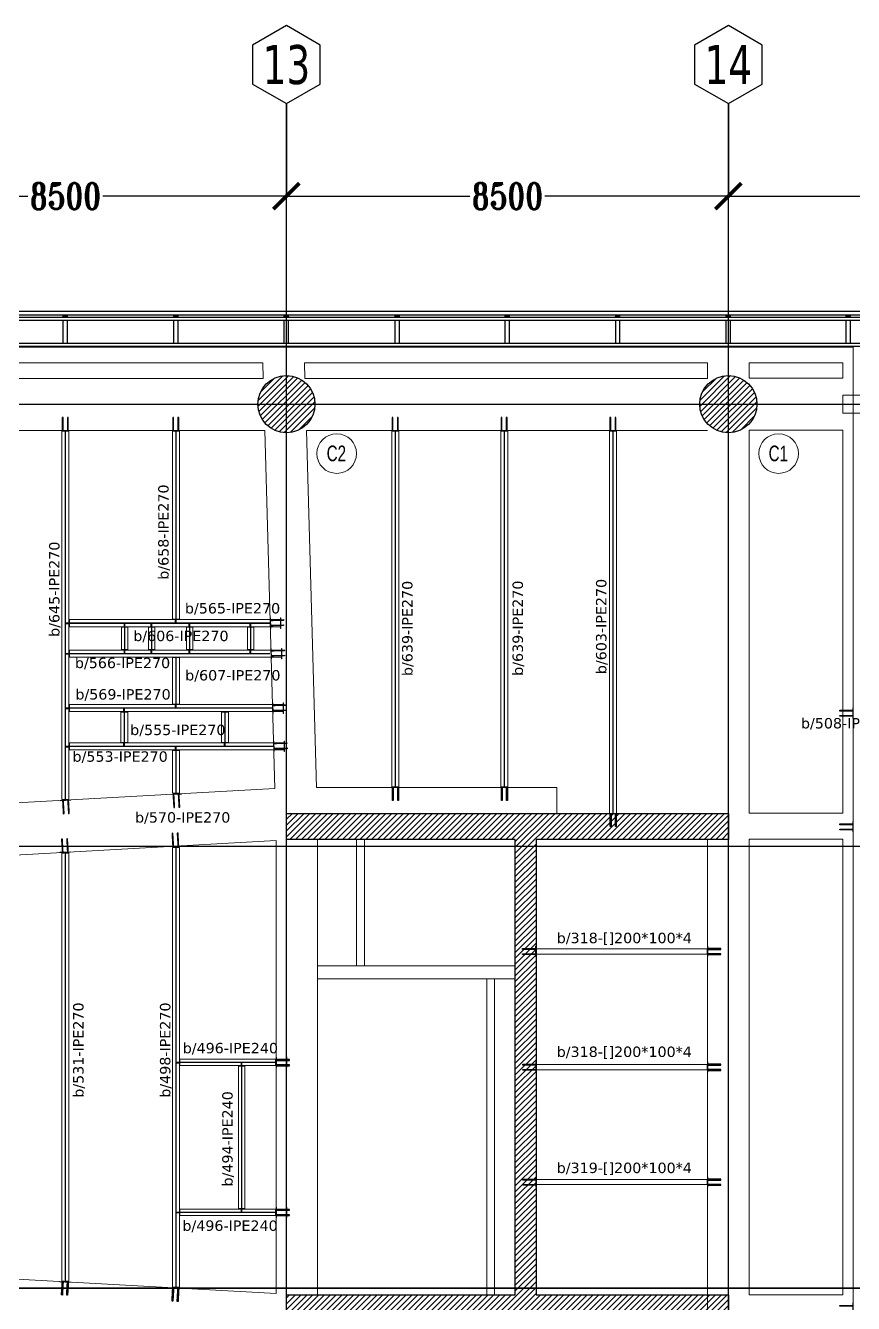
# Model space of a CAD drawing. Header units: millimetres. Extents: x -1874 to 79322, y -21218 to 33736.
# Drawn here: x 50707 to 66630, y 8205 to 32781 of the extents above; entities that cross this region are included whole.
import ezdxf
from ezdxf.enums import TextEntityAlignment as Align

# ---------------------------------------------------------------- set-up
doc = ezdxf.new("R2010")
doc.units = ezdxf.units.MM
doc.header["$LTSCALE"] = 0.9
for name, color, linetype, lineweight in [('0-1', 7, 'Continuous', 5), ('A_ALMA', 8, 'Continuous', 5), ('E_COLUMNAS-4', 1, 'Continuous', 25), ('E_TEXTO', 3, 'Continuous', 9), ('E_VIGAS', 8, 'Continuous', 9), ('E_VIGAS-1', 5, 'Continuous', 25), ('E_VIGAS-2', 10, 'Continuous', 25), ('HCB-PLATINA', 4, 'Continuous', 15), ('HCB-VIGAS', 4, 'Continuous', 15), ('VIGAS_HCB', 4, 'Continuous', 15)]:
    doc.layers.add(name, color=color, linetype=linetype, lineweight=lineweight)
for name, color, linetype in [('COTAS', 8, 'Continuous'), ('HCB-ACH_PANT', 253, 'Continuous'), ('HCB-ANCLAJE', 5, 'Continuous'), ('HCB-EJES', 1, 'Continuous'), ('HCB-ROTULOS', 2, 'Continuous'), ('HCB_PANTALLAS', 6, 'Continuous')]:
    doc.layers.add(name, color=color, linetype=linetype)
doc.styles.add('Arial Narrow', font='', dxfattribs={"width": 0.85, "height": 0.3})
doc.styles.add('ROMANT', font='romant.shx', dxfattribs={"width": 0.8})
doc.styles.add('VERDANA', font='verdana.ttf')
doc.styles.get('Arial Narrow').set_extended_font_data('Arial Narrow')
doc.dimstyles.new('1.125', dxfattribs={"dimscale": 0, "dimtxt": 500, "dimasz": 500, "dimexe": 4, "dimexo": 4, "dimgap": 15, "dimtad": 0, "dimdec": 0, "dimzin": 4, "dimdsep": 46, "dimtxsty": 'ROMANT', "dimblk": 'ARCHTICK', "dimcen": -10, "dimclrd": 256, "dimclrt": 3, "dimadec": 0, "dimazin": 0, "dimtfac": 1, "dimtdec": 0, "dimtix": 1, "dimtmove": 0, "dimatfit": 0, "dimldrblk": 'OBLIQUE', "dimfxl": 0.05, "dimtolj": 1, "dimtzin": 0, "dimarcsym": 0})

# ---------------------------------------------------------------- blocks, each defined once
blk = doc.blocks.new('EST_SFM_VIGA-METALICA-SECCION-C - EST_SFM_VIGA-METALICA-UPN160-1604346-_50_00m_N_E_-NIVEL-13 DOC')
at = {"layer": 'E_VIGAS-1'}
for p, q in [((30.11, 0.018), (-30.277, 0.018)), ((-30.272, -0.047), (30.104, -0.047))]:
    blk.add_line(p, q, dxfattribs=at)
blk = doc.blocks.new('EST_SFM_VIGA-METALICA-SECCION-C - EST_SFM_VIGA-METALICA-UPN100-1526554-_50_00m_N_E_-NIVEL-13 DOC')
at = {"layer": 'E_VIGAS-2'}
for p, q in [((34.942, 0.018), (-34.929, 0.018)), ((-34.929, -0.032), (34.942, -0.032))]:
    blk.add_line(p, q, dxfattribs=at)
blk = doc.blocks.new('EST_SFM_VIGA-METALICA-SECCION-C - EST_SFM_VIGA-METALICA-UPN100-1526616-_50_00m_N_E_-NIVEL-13 DOC')
at = {"layer": 'E_VIGAS-2'}
for p, q in [((34.044, 0.032), (-34.827, 0.032)), ((-34.827, -0.018), (34.044, -0.018))]:
    blk.add_line(p, q, dxfattribs=at)
blk = doc.blocks.new('DCTIB_CNI_EST_MOD-1A-FAC_0001_rvt-1-_50_00m_N_E_-NIVEL-13 DOC')
at = {"layer": 'E_VIGAS-1'}
for p, q in [((-27.454, 167.859), (-27.426, 167.859)), ((-27.454, 167.858), (-27.454, 167.859)), ((-27.372, 167.858), (-27.454, 167.858)), ((-27.454, 167.83), (-27.454, 167.858)), ((-27.415, 167.864), (-27.415, 167.878)), ((-27.415, 167.859), (-27.415, 167.864)), ((-27.41, 167.878), (-27.41, 167.864)), ((-27.41, 167.864), (-27.41, 167.859)), ((-27.399, 167.859), (-27.372, 167.859)), ((-27.372, 167.859), (-27.372, 167.858)), ((-27.372, 167.83), (-27.372, 167.858)), ((-25.328, 167.859), (-25.3, 167.859)), ((-25.328, 167.858), (-25.328, 167.859)), ((-25.246, 167.858), (-25.328, 167.858)), ((-25.328, 167.83), (-25.328, 167.858)), ((-25.29, 167.864), (-25.29, 167.878)), ((-25.29, 167.859), (-25.29, 167.864)), ((-25.285, 167.878), (-25.285, 167.864)), ((-25.285, 167.864), (-25.285, 167.859)), ((-25.274, 167.859), (-25.246, 167.859)), ((-25.246, 167.859), (-25.246, 167.858)), ((-25.246, 167.83), (-25.246, 167.858)), ((-23.203, 167.859), (-23.175, 167.859)), ((-23.203, 167.858), (-23.203, 167.859)), ((-23.121, 167.858), (-23.203, 167.858)), ((-23.203, 167.83), (-23.203, 167.858)), ((-23.164, 167.864), (-23.164, 167.878)), ((-23.164, 167.859), (-23.164, 167.864)), ((-23.159, 167.878), (-23.159, 167.864)), ((-23.159, 167.864), (-23.159, 167.859)), ((-23.149, 167.859), (-23.121, 167.859)), ((-23.121, 167.859), (-23.121, 167.858)), ((-23.121, 167.83), (-23.121, 167.858)), ((-21.078, 167.858), (-21.078, 167.859)), ((-21.078, 167.859), (-21.05, 167.859)), ((-20.996, 167.858), (-21.078, 167.858)), ((-21.078, 167.858), (-21.078, 167.83)), ((-21.04, 167.864), (-21.04, 167.878)), ((-21.04, 167.859), (-21.04, 167.864)), ((-21.035, 167.878), (-21.035, 167.864)), ((-21.035, 167.864), (-21.035, 167.859)), ((-21.024, 167.859), (-20.996, 167.859)), ((-20.996, 167.859), (-20.996, 167.858)), ((-20.996, 167.858), (-20.996, 167.83)), ((-18.953, 167.859), (-18.925, 167.859)), ((-18.953, 167.858), (-18.953, 167.859)), ((-18.871, 167.858), (-18.953, 167.858)), ((-18.953, 167.83), (-18.953, 167.858)), ((-18.915, 167.864), (-18.915, 167.878)), ((-18.915, 167.859), (-18.915, 167.864)), ((-18.91, 167.878), (-18.91, 167.864)), ((-18.91, 167.864), (-18.91, 167.859)), ((-18.899, 167.859), (-18.871, 167.859)), ((-18.871, 167.859), (-18.871, 167.858)), ((-18.871, 167.83), (-18.871, 167.858)), ((-16.828, 167.859), (-16.8, 167.859)), ((-16.828, 167.858), (-16.828, 167.859)), ((-16.746, 167.858), (-16.828, 167.858)), ((-16.828, 167.83), (-16.828, 167.858)), ((-16.79, 167.864), (-16.79, 167.878)), ((-16.79, 167.859), (-16.79, 167.864)), ((-16.785, 167.878), (-16.785, 167.864)), ((-16.785, 167.864), (-16.785, 167.859)), ((-16.774, 167.859), (-16.746, 167.859)), ((-16.746, 167.859), (-16.746, 167.858)), ((-16.746, 167.83), (-16.746, 167.858)), ((-14.703, 167.859), (-14.675, 167.859)), ((-14.703, 167.858), (-14.703, 167.859)), ((-14.703, 167.858), (-14.621, 167.858)), ((-14.621, 167.858), (-14.703, 167.858)), ((-14.703, 167.83), (-14.703, 167.858)), ((-14.665, 167.864), (-14.665, 167.878)), ((-14.665, 167.859), (-14.665, 167.864)), ((-14.66, 167.878), (-14.66, 167.864)), ((-14.66, 167.864), (-14.66, 167.859)), ((-14.649, 167.859), (-14.621, 167.859)), ((-14.621, 167.859), (-14.621, 167.858)), ((-14.621, 167.83), (-14.621, 167.858)), ((-12.403, 167.858), (-12.403, 167.859)), ((-12.403, 167.859), (-12.375, 167.859)), ((-12.403, 167.858), (-12.321, 167.858)), ((-12.321, 167.858), (-12.403, 167.858)), ((-12.403, 167.858), (-12.403, 167.83)), ((-12.364, 167.864), (-12.364, 167.878)), ((-12.364, 167.859), (-12.364, 167.864)), ((-12.359, 167.878), (-12.359, 167.864)), ((-12.359, 167.864), (-12.359, 167.859)), ((-12.349, 167.859), (-12.321, 167.859)), ((-12.321, 167.859), (-12.321, 167.858)), ((-12.321, 167.858), (-12.321, 167.83)), ((-27.454, 167.33), (-27.454, 167.78)), ((-27.372, 167.33), (-27.372, 167.78)), ((-25.328, 167.33), (-25.328, 167.78)), ((-25.246, 167.33), (-25.246, 167.78)), ((-23.203, 167.33), (-23.203, 167.78)), ((-23.121, 167.33), (-23.121, 167.78)), ((-21.078, 167.78), (-21.078, 167.33)), ((-20.996, 167.78), (-20.996, 167.33)), ((-18.953, 167.33), (-18.953, 167.78)), ((-18.871, 167.33), (-18.871, 167.78)), ((-16.828, 167.33), (-16.828, 167.78)), ((-16.746, 167.33), (-16.746, 167.78)), ((-14.703, 167.33), (-14.703, 167.78)), ((-14.621, 167.33), (-14.621, 167.78)), ((-12.403, 167.78), (-12.403, 167.33)), ((-12.321, 167.78), (-12.321, 167.33)), ((-27.454, 167.26), (-27.454, 167.28)), ((-27.372, 167.26), (-27.454, 167.26)), ((-27.372, 167.26), (-27.372, 167.28)), ((-25.328, 167.263), (-25.328, 167.28)), ((-25.246, 167.263), (-25.328, 167.263)), ((-25.246, 167.263), (-25.246, 167.28)), ((-23.203, 167.263), (-23.203, 167.28)), ((-23.121, 167.263), (-23.203, 167.263)), ((-23.121, 167.263), (-23.121, 167.28)), ((-21.078, 167.28), (-21.078, 167.263)), ((-20.996, 167.263), (-21.078, 167.263)), ((-20.996, 167.28), (-20.996, 167.263)), ((-18.953, 167.263), (-18.953, 167.28)), ((-18.871, 167.263), (-18.953, 167.263)), ((-18.871, 167.263), (-18.871, 167.28)), ((-16.828, 167.263), (-16.828, 167.28)), ((-16.746, 167.263), (-16.828, 167.263)), ((-16.746, 167.263), (-16.746, 167.28)), ((-14.703, 167.263), (-14.703, 167.28)), ((-14.621, 167.263), (-14.703, 167.263)), ((-14.621, 167.263), (-14.621, 167.28)), ((-12.403, 167.28), (-12.403, 167.263)), ((-12.321, 167.263), (-12.403, 167.263)), ((-12.321, 167.28), (-12.321, 167.263))]:
    blk.add_line(p, q, dxfattribs=at)
for points, knots in [([(-27.415, 167.864), (-27.415, 167.863), (-27.415, 167.862), (-27.417, 167.86), (-27.419, 167.86), (-27.42, 167.859), (-27.421, 167.859), (-27.423, 167.859), (-27.424, 167.859), (-27.426, 167.859)], [0, 0, 0, 0, 0.285714, 0.428571, 0.571429, 0.678571, 0.732143, 0.785714, 1, 1, 1, 1]), ([(-27.426, 167.859), (-27.425, 167.859), (-27.423, 167.859), (-27.421, 167.859), (-27.419, 167.86), (-27.417, 167.86), (-27.415, 167.862), (-27.415, 167.863), (-27.415, 167.864)], [0, 0, 0, 0, 0.142857, 0.285714, 0.428571, 0.571429, 0.785714, 1, 1, 1, 1]), ([(-27.41, 167.864), (-27.41, 167.863), (-27.41, 167.862), (-27.408, 167.86), (-27.407, 167.86), (-27.405, 167.859), (-27.404, 167.859), (-27.402, 167.859), (-27.401, 167.859), (-27.399, 167.859)], [0, 0, 0, 0, 0.285714, 0.428571, 0.571429, 0.678571, 0.732143, 0.785714, 1, 1, 1, 1]), ([(-27.399, 167.859), (-27.4, 167.859), (-27.402, 167.859), (-27.404, 167.859), (-27.406, 167.86), (-27.408, 167.86), (-27.41, 167.862), (-27.41, 167.863), (-27.41, 167.864)], [0, 0, 0, 0, 0.142857, 0.285714, 0.428571, 0.571429, 0.785714, 1, 1, 1, 1]), ([(-25.29, 167.864), (-25.29, 167.863), (-25.29, 167.862), (-25.292, 167.86), (-25.293, 167.86), (-25.295, 167.859), (-25.296, 167.859), (-25.297, 167.859), (-25.299, 167.859), (-25.3, 167.859)], [0, 0, 0, 0, 0.285714, 0.428571, 0.571429, 0.678571, 0.732143, 0.785714, 1, 1, 1, 1]), ([(-25.3, 167.859), (-25.299, 167.859), (-25.298, 167.859), (-25.295, 167.859), (-25.293, 167.86), (-25.291, 167.86), (-25.29, 167.862), (-25.29, 167.863), (-25.29, 167.864)], [0, 0, 0, 0, 0.142857, 0.285714, 0.428571, 0.571429, 0.785714, 1, 1, 1, 1]), ([(-25.285, 167.864), (-25.285, 167.863), (-25.284, 167.862), (-25.283, 167.86), (-25.281, 167.86), (-25.28, 167.859), (-25.279, 167.859), (-25.277, 167.859), (-25.275, 167.859), (-25.274, 167.859)], [0, 0, 0, 0, 0.285714, 0.428571, 0.571429, 0.678571, 0.732143, 0.785714, 1, 1, 1, 1]), ([(-25.274, 167.859), (-25.275, 167.859), (-25.276, 167.859), (-25.279, 167.859), (-25.281, 167.86), (-25.283, 167.86), (-25.284, 167.862), (-25.285, 167.863), (-25.285, 167.864)], [0, 0, 0, 0, 0.142857, 0.285714, 0.428571, 0.571429, 0.785714, 1, 1, 1, 1]), ([(-23.164, 167.864), (-23.164, 167.863), (-23.165, 167.862), (-23.166, 167.86), (-23.168, 167.86), (-23.169, 167.859), (-23.17, 167.859), (-23.172, 167.859), (-23.174, 167.859), (-23.175, 167.859)], [0, 0, 0, 0, 0.285714, 0.428571, 0.571429, 0.678571, 0.732143, 0.785714, 1, 1, 1, 1]), ([(-23.175, 167.859), (-23.174, 167.859), (-23.173, 167.859), (-23.17, 167.859), (-23.168, 167.86), (-23.166, 167.86), (-23.165, 167.862), (-23.164, 167.863), (-23.164, 167.864)], [0, 0, 0, 0, 0.142857, 0.285714, 0.428571, 0.571429, 0.785714, 1, 1, 1, 1]), ([(-23.159, 167.864), (-23.159, 167.863), (-23.159, 167.862), (-23.157, 167.86), (-23.156, 167.86), (-23.154, 167.859), (-23.153, 167.859), (-23.152, 167.859), (-23.15, 167.859), (-23.149, 167.859)], [0, 0, 0, 0, 0.285714, 0.428571, 0.571429, 0.678571, 0.732143, 0.785714, 1, 1, 1, 1]), ([(-23.149, 167.859), (-23.15, 167.859), (-23.151, 167.859), (-23.154, 167.859), (-23.156, 167.86), (-23.158, 167.86), (-23.159, 167.862), (-23.159, 167.863), (-23.159, 167.864)], [0, 0, 0, 0, 0.142857, 0.285714, 0.428571, 0.571429, 0.785714, 1, 1, 1, 1]), ([(-21.05, 167.859), (-21.049, 167.859), (-21.048, 167.859), (-21.045, 167.859), (-21.043, 167.86), (-21.041, 167.86), (-21.04, 167.862), (-21.04, 167.863), (-21.04, 167.864)], [0, 0, 0, 0, 0.142857, 0.285714, 0.428571, 0.571429, 0.785714, 1, 1, 1, 1]), ([(-21.04, 167.864), (-21.04, 167.863), (-21.04, 167.862), (-21.042, 167.86), (-21.043, 167.86), (-21.045, 167.859), (-21.046, 167.859), (-21.047, 167.859), (-21.049, 167.859), (-21.05, 167.859)], [0, 0, 0, 0, 0.285714, 0.428571, 0.571429, 0.678571, 0.732143, 0.785714, 1, 1, 1, 1]), ([(-21.024, 167.859), (-21.025, 167.859), (-21.026, 167.859), (-21.029, 167.859), (-21.031, 167.86), (-21.033, 167.86), (-21.034, 167.862), (-21.035, 167.863), (-21.035, 167.864)], [0, 0, 0, 0, 0.142857, 0.285714, 0.428571, 0.571429, 0.785714, 1, 1, 1, 1]), ([(-21.035, 167.864), (-21.035, 167.863), (-21.034, 167.862), (-21.033, 167.86), (-21.031, 167.86), (-21.03, 167.859), (-21.029, 167.859), (-21.027, 167.859), (-21.025, 167.859), (-21.024, 167.859)], [0, 0, 0, 0, 0.285714, 0.428571, 0.571429, 0.678571, 0.732143, 0.785714, 1, 1, 1, 1]), ([(-18.915, 167.864), (-18.915, 167.863), (-18.915, 167.862), (-18.917, 167.86), (-18.918, 167.86), (-18.92, 167.859), (-18.921, 167.859), (-18.922, 167.859), (-18.924, 167.859), (-18.925, 167.859)], [0, 0, 0, 0, 0.2857143, 0.4285714, 0.5714286, 0.6785714, 0.7321429, 0.7857143, 0.9903597, 0.9903597, 0.9903597, 0.9903597]), ([(-18.925, 167.859), (-18.924, 167.859), (-18.923, 167.859), (-18.92, 167.859), (-18.918, 167.86), (-18.916, 167.86), (-18.915, 167.862), (-18.915, 167.863), (-18.915, 167.864)], [0, 0, 0, 0, 0.142857, 0.285714, 0.428571, 0.571429, 0.785714, 1, 1, 1, 1]), ([(-18.91, 167.864), (-18.91, 167.863), (-18.909, 167.862), (-18.908, 167.86), (-18.906, 167.86), (-18.905, 167.859), (-18.904, 167.859), (-18.902, 167.859), (-18.9, 167.859), (-18.899, 167.859)], [0, 0, 0, 0, 0.285714, 0.428571, 0.571429, 0.678571, 0.732143, 0.785714, 1, 1, 1, 1]), ([(-18.899, 167.859), (-18.9, 167.859), (-18.901, 167.859), (-18.904, 167.859), (-18.906, 167.86), (-18.908, 167.86), (-18.909, 167.862), (-18.91, 167.863), (-18.91, 167.864)], [0, 0, 0, 0, 0.142857, 0.285714, 0.428571, 0.571429, 0.785714, 1, 1, 1, 1]), ([(-16.79, 167.864), (-16.79, 167.863), (-16.79, 167.862), (-16.792, 167.86), (-16.793, 167.86), (-16.795, 167.859), (-16.796, 167.859), (-16.797, 167.859), (-16.799, 167.859), (-16.8, 167.859)], [0, 0, 0, 0, 0.285714, 0.428571, 0.571429, 0.678571, 0.732143, 0.785714, 1, 1, 1, 1]), ([(-16.8, 167.859), (-16.799, 167.859), (-16.798, 167.859), (-16.795, 167.859), (-16.793, 167.86), (-16.791, 167.86), (-16.79, 167.862), (-16.79, 167.863), (-16.79, 167.864)], [0, 0, 0, 0, 0.142857, 0.285714, 0.428571, 0.571429, 0.785714, 1, 1, 1, 1]), ([(-16.785, 167.864), (-16.785, 167.863), (-16.784, 167.862), (-16.783, 167.86), (-16.781, 167.86), (-16.78, 167.859), (-16.779, 167.859), (-16.777, 167.859), (-16.775, 167.859), (-16.774, 167.859)], [0, 0, 0, 0, 0.285714, 0.428571, 0.571429, 0.678571, 0.732143, 0.785714, 1, 1, 1, 1]), ([(-16.774, 167.859), (-16.775, 167.859), (-16.776, 167.859), (-16.779, 167.859), (-16.781, 167.86), (-16.783, 167.86), (-16.784, 167.862), (-16.785, 167.863), (-16.785, 167.864)], [0, 0, 0, 0, 0.142857, 0.285714, 0.428571, 0.571429, 0.785714, 1, 1, 1, 1]), ([(-14.665, 167.864), (-14.665, 167.863), (-14.665, 167.862), (-14.667, 167.86), (-14.668, 167.86), (-14.67, 167.859), (-14.671, 167.859), (-14.672, 167.859), (-14.674, 167.859), (-14.675, 167.859)], [0, 0, 0, 0, 0.285714, 0.428571, 0.571429, 0.678571, 0.732143, 0.785714, 1, 1, 1, 1]), ([(-14.675, 167.859), (-14.674, 167.859), (-14.673, 167.859), (-14.67, 167.859), (-14.668, 167.86), (-14.666, 167.86), (-14.665, 167.862), (-14.665, 167.863), (-14.665, 167.864)], [0, 0, 0, 0, 0.142857, 0.285714, 0.428571, 0.571429, 0.785714, 1, 1, 1, 1]), ([(-14.66, 167.864), (-14.66, 167.863), (-14.659, 167.862), (-14.658, 167.86), (-14.656, 167.86), (-14.655, 167.859), (-14.654, 167.859), (-14.652, 167.859), (-14.65, 167.859), (-14.649, 167.859)], [0, 0, 0, 0, 0.285714, 0.428571, 0.571429, 0.678571, 0.732143, 0.785714, 1, 1, 1, 1]), ([(-14.649, 167.859), (-14.65, 167.859), (-14.651, 167.859), (-14.654, 167.859), (-14.656, 167.86), (-14.658, 167.86), (-14.659, 167.862), (-14.66, 167.863), (-14.66, 167.864)], [0, 0, 0, 0, 0.142857, 0.285714, 0.428571, 0.571429, 0.785714, 1, 1, 1, 1]), ([(-12.375, 167.859), (-12.374, 167.859), (-12.373, 167.859), (-12.37, 167.859), (-12.368, 167.86), (-12.366, 167.86), (-12.365, 167.862), (-12.364, 167.863), (-12.364, 167.864)], [0, 0, 0, 0, 0.142857, 0.285714, 0.428571, 0.571429, 0.785714, 1, 1, 1, 1]), ([(-12.364, 167.864), (-12.364, 167.863), (-12.365, 167.862), (-12.366, 167.86), (-12.368, 167.86), (-12.369, 167.859), (-12.37, 167.859), (-12.372, 167.859), (-12.374, 167.859), (-12.375, 167.859)], [0, 0, 0, 0, 0.285714, 0.428571, 0.571429, 0.678571, 0.732143, 0.785714, 1, 1, 1, 1]), ([(-12.349, 167.859), (-12.35, 167.859), (-12.351, 167.859), (-12.354, 167.859), (-12.356, 167.86), (-12.358, 167.86), (-12.359, 167.862), (-12.359, 167.863), (-12.359, 167.864)], [0, 0, 0, 0, 0.142857, 0.285714, 0.428571, 0.571429, 0.785714, 1, 1, 1, 1]), ([(-12.359, 167.864), (-12.359, 167.863), (-12.359, 167.862), (-12.357, 167.86), (-12.356, 167.86), (-12.354, 167.859), (-12.353, 167.859), (-12.352, 167.859), (-12.35, 167.859), (-12.349, 167.859)], [0, 0, 0, 0, 0.285714, 0.428571, 0.571429, 0.678571, 0.732143, 0.785714, 1, 1, 1, 1])]:
    blk.add_open_spline(points, degree=3, knots=knots, dxfattribs=at)
for name, p in [('EST_SFM_VIGA-METALICA-SECCION-C - EST_SFM_VIGA-METALICA-UPN160-1604346-_50_00m_N_E_-NIVEL-13 DOC', (-40.081, 167.925)), ('EST_SFM_VIGA-METALICA-SECCION-C - EST_SFM_VIGA-METALICA-UPN100-1526554-_50_00m_N_E_-NIVEL-13 DOC', (-40.169, 167.812)), ('EST_SFM_VIGA-METALICA-SECCION-C - EST_SFM_VIGA-METALICA-UPN100-1526616-_50_00m_N_E_-NIVEL-13 DOC', (-39.77, 167.298))]:
    blk.add_blockref(name, p, dxfattribs=at)
blk = doc.blocks.new('CNI_TAG COLUMNAS CONCRETO MARCA - CNI_COLUMNA CONCRETO-582370-_50_00m_N_E_-NIVEL-13 DOC')
at = {"layer": 'E_TEXTO'}
for start, end in [(360, 180), (180, 360)]:
    blk.add_arc((0.00026, -0.00015), 0.00254, start, end, dxfattribs=at)
blk = doc.blocks.new('_ArchTick')
at = {"color": 0, "linetype": 'ByBlock', "const_width": 0.15}
blk.add_lwpolyline([(-0.5, -0.5), (0.5, 0.5)], dxfattribs=at)
blk = doc.blocks.new('*D47')
at = {"layer": 'COTAS', "color": 0, "lineweight": -2, "transparency": 16777216}
for p, q in [((47224, 31277), (47224, 29496)), ((55724, 31277), (55724, 29496))]:
    blk.add_line(p, q, dxfattribs=at)
at = {"layer": 'COTAS', "lineweight": -2, "transparency": 16777216}
for p, q in [((47224, 29500), (50754, 29500)), ((55724, 29500), (52194, 29500))]:
    blk.add_line(p, q, dxfattribs=at)
at = {"layer": 'Defpoints', "color": 0, "transparency": 16777216}
for p in [(47224, 31281), (55724, 31281), (47224, 29500)]:
    blk.add_point(p, dxfattribs=at)
at = {"layer": 'COTAS', "lineweight": -2, "transparency": 16777216, "xscale": 500, "yscale": 500, "zscale": 500, "rotation": 180}
blk.add_blockref('_ArchTick', (47224, 29500), dxfattribs=at)
at = {"layer": 'COTAS', "lineweight": -2, "transparency": 16777216, "xscale": 500, "yscale": 500, "zscale": 500}
blk.add_blockref('_ArchTick', (55724, 29500), dxfattribs=at)
at = {"layer": 'COTAS', "color": 3, "transparency": 16777216, "insert": (51474, 29500), "char_height": 500, "attachment_point": 5, "style": 'ROMANT'}
blk.add_mtext('\\A1;8500', dxfattribs=at)
blk = doc.blocks.new('_Oblique')
at = {"color": 0, "linetype": 'ByBlock', "lineweight": -2}
blk.add_line((-0.5, -0.5), (0.5, 0.5), dxfattribs=at)
blk = doc.blocks.new('*D48')
at = {"layer": 'COTAS', "color": 0, "lineweight": -2, "transparency": 16777216}
for p, q in [((55724, 31277), (55724, 29496)), ((64224, 31277), (64224, 29496))]:
    blk.add_line(p, q, dxfattribs=at)
at = {"layer": 'COTAS', "lineweight": -2, "transparency": 16777216}
for p, q in [((55724, 29500), (59254, 29500)), ((64224, 29500), (60694, 29500))]:
    blk.add_line(p, q, dxfattribs=at)
at = {"layer": 'Defpoints', "color": 0, "transparency": 16777216}
for p in [(55724, 31281), (64224, 31281), (55724, 29500)]:
    blk.add_point(p, dxfattribs=at)
at = {"layer": 'COTAS', "lineweight": -2, "transparency": 16777216, "xscale": 500, "yscale": 500, "zscale": 500, "rotation": 180}
blk.add_blockref('_ArchTick', (55724, 29500), dxfattribs=at)
at = {"layer": 'COTAS', "lineweight": -2, "transparency": 16777216, "xscale": 500, "yscale": 500, "zscale": 500}
blk.add_blockref('_ArchTick', (64224, 29500), dxfattribs=at)
at = {"layer": 'COTAS', "color": 3, "transparency": 16777216, "insert": (59974, 29500), "char_height": 500, "attachment_point": 5, "style": 'ROMANT'}
blk.add_mtext('\\A1;8500', dxfattribs=at)
blk = doc.blocks.new('*D49')
at = {"layer": 'COTAS', "color": 0, "lineweight": -2, "transparency": 16777216}
for p, q in [((64224, 31277), (64224, 29496)), ((72724, 31277), (72724, 29496))]:
    blk.add_line(p, q, dxfattribs=at)
at = {"layer": 'COTAS', "lineweight": -2, "transparency": 16777216}
for p, q in [((64224, 29500), (67754, 29500)), ((72724, 29500), (69194, 29500))]:
    blk.add_line(p, q, dxfattribs=at)
at = {"layer": 'Defpoints', "color": 0, "transparency": 16777216}
for p in [(64224, 31281), (72724, 31281), (72724, 29500)]:
    blk.add_point(p, dxfattribs=at)
at = {"layer": 'COTAS', "lineweight": -2, "transparency": 16777216, "xscale": 500, "yscale": 500, "zscale": 500, "rotation": 180}
blk.add_blockref('_ArchTick', (64224, 29500), dxfattribs=at)
at = {"layer": 'COTAS', "lineweight": -2, "transparency": 16777216, "xscale": 500, "yscale": 500, "zscale": 500}
blk.add_blockref('_ArchTick', (72724, 29500), dxfattribs=at)
at = {"layer": 'COTAS', "color": 3, "transparency": 16777216, "insert": (68474, 29500), "char_height": 500, "attachment_point": 5, "style": 'ROMANT'}
blk.add_mtext('\\A1;8500', dxfattribs=at)
blk = doc.blocks.new('CX-CONC')
at = {"layer": 'HCB-ANCLAJE'}
for points in [[(-50, -8), (-46, -6), (-42, -8), (-40, -8), (-38, -14), (-38, -52), (-38, -256), (-54, -256), (-54, -52), (-54, -14), (-52, -8)], [(50, -8), (54, -6), (58, -8), (60, -8), (62, -14), (62, -52), (62, -256), (46, -256), (46, -52), (46, -14), (48, -8)]]:
    blk.add_lwpolyline(points, close=True, dxfattribs=at)
at = {"layer": 'HCB-PLATINA'}
blk.add_lwpolyline([(-100, -6), (100, -6), (100, 0), (-100, 0)], close=True, dxfattribs=at)

msp = doc.modelspace()

# ---------------------------------------------------------------- hatches: boundary and pattern name
at = {"layer": 'HCB-ACH_PANT'}
h = msp.add_hatch(dxfattribs=at)
h.set_pattern_fill('ANSI31', color=256, scale=25)
h.set_pattern_definition([(45, (43077.61, -5e-10), (-56.1266, 56.1266), [])])
edge = h.paths.add_edge_path()
edge.add_arc((55723.8, 25500), 550, 0, 360)
h = msp.add_hatch(dxfattribs=at)
h.set_pattern_fill('ANSI31', color=256, scale=25)
h.set_pattern_definition([(45, (51577.61, -5e-10), (-56.1266, 56.1266), [])])
edge = h.paths.add_edge_path()
edge.add_arc((64223.8, 25500), 550, 0, 360)
h = msp.add_hatch(dxfattribs=at)
h.set_pattern_fill('ANSI31', color=256, scale=25)
h.set_pattern_definition([(45, (-16452.7, -55448.78), (-56.1266, 56.1266), [])])
h.paths.add_polyline_path([(64226.9, 7870.2), (55726.9, 7870.2), (55726.9, 8370.2), (60127, 8370.2), (60127, 17130.2), (55726.9, 17130.2), (55726.9, 17630.2), (64226.9, 17630.2), (64226.9, 17130.2), (60527, 17130.2), (60527, 8370.2), (64226.9, 8370.2)])

# ---------------------------------------------------------------- linework, layer by layer
at = {"layer": 'A_ALMA'}
for p, q in [((51470.5, 17896.3), (51470.5, 24980)), ((51477.1, 17892.6), (51477.1, 24980)), ((53594.4, 21365.2), (53594.4, 24980)), ((53601, 21365.2), (53601, 24980)), ((57815, 18140.1), (57815, 24985)), ((57821.6, 18145.1), (57821.6, 24980)), ((59909.5, 18140.1), (59909.5, 24980)), ((59916.1, 18140.1), (59916.1, 24980)), ((62003.9, 17640.2), (62003.9, 24980)), ((62010.5, 17630.2), (62010.5, 24980)), ((51552.3, 21291), (55402.9, 21291)), ((51552.3, 21284.4), (55402.9, 21284.4)), ((52610.8, 20780.2), (52610.8, 21210.2)), ((52617, 20780.2), (52617, 21210.2)), ((53128.1, 20780.2), (53128.1, 21210.2)), ((53134.3, 20780.2), (53134.3, 21210.2)), ((53859.7, 20780.2), (53859.7, 21210.2)), ((53865.9, 20780.2), (53865.9, 21210.2)), ((55033.2, 20780.2), (55033.2, 21210.2)), ((55039.4, 20780.2), (55039.4, 21210.2)), ((51552.3, 20706), (55402.9, 20706)), ((51552.3, 20699.4), (55402.9, 20699.4)), ((53594.4, 19730.9), (53594.4, 20625.2)), ((53601, 19730.9), (53601, 20625.2)), ((51551.3, 19656.7), (55449.6, 19656.7)), ((51551.3, 19650.1), (55449.6, 19650.1)), ((52603.2, 18995.9), (52603.2, 19575.9)), ((52609.8, 18995.9), (52609.8, 19575.9)), ((54538.1, 18995.9), (54538.1, 19575.9)), ((54544.7, 18995.9), (54544.7, 19575.9)), ((51551.3, 18921.7), (55470.5, 18921.7)), ((51551.3, 18915.1), (55470.5, 18915.1)), ((53595.5, 18017.9), (53595.5, 18840.8)), ((53602.1, 18011), (53602.1, 18840.8)), ((53595.5, 8511.4), (53595.5, 16981.9)), ((53602.1, 8511.4), (53602.1, 16975.6)), ((51470.5, 8652.4), (51470.5, 16841.4)), ((51477.1, 8634), (51477.1, 16867.3)), ((53676.3, 12843.3), (55514.8, 12843.3)), ((53676.3, 12837.1), (55514.8, 12837.1)), ((54860.8, 10028.4), (54860.8, 12770.2)), ((54867, 10028.4), (54867, 12770.2)), ((53676.3, 9961.1), (55514.8, 9961.1)), ((53676.3, 9954.9), (55514.8, 9954.9))]:
    msp.add_line(p, q, dxfattribs=at)
at = {"layer": 'E_COLUMNAS-4', "color": 6}
for centre in [(55723.8, 25500), (64223.8, 25500)]:
    msp.add_circle(centre, 550, dxfattribs=at)
at = {"layer": 'E_VIGAS', "color": 30, "true_color": 0xf26722}
for p, q in [((60124, 14697.9), (56324, 14697.9)), ((60124, 14447.9), (56324, 14447.9)), ((59575.9, 14447.9), (59575.7, 8367.9)), ((59725.9, 14447.9), (59725.7, 8367.9))]:
    msp.add_line(p, q, dxfattribs=at)
at = {"layer": 'E_VIGAS'}
for points in [[(10824.8, 26595.9), (10824.8, -1095.9), (66625, -1095.8), (66625, 26595.9)], [(47524.8, 25990), (47524.8, 26295.9), (55270, 26295.9), (55278.7, 25990)], [(56079.1, 25990), (63825, 25990), (63825, 26295.9), (56070.3, 26295.9)], [(64625, 26000), (66425, 26000), (66425, 26295.9), (64625, 26295.9)], [(47524.8, 24990), (47524.8, 17662.7), (55503.7, 18107), (55307.3, 24990)], [(64625, 25000), (64625, 17632.5), (66425, 17632.5), (66425, 25000)], [(64625, 17132.5), (64625.1, 8370.1), (66425, 8370.1), (66425, 17132.5)]]:
    msp.add_lwpolyline(points, close=True, dxfattribs=at)
for points in [[(63825, 24990), (56107.6, 24990), (56303.4, 18130.1), (60924.8, 18130.1), (60924.8, 17632.5)], [(55524.8, 17106.6), (47524.8, 16661.1), (47524.8, 8840.8), (55524.8, 8393.9), (55524.8, 17106.6)], [(55725, 17130.2), (56324.8, 17130.2), (56324.8, 8370.2), (56324.8, 8370.2)], [(60924.8, 7870.2), (60924.8, 7870.2), (60923.8, 7370), (60458.8, 7370.2), (60458.8, 7370.2), (56310.5, 7370.1), (56145.1, 490), (63825.1, 490), (63825, 17130.2)], [(57223.9, 17127.8), (57223.9, 14697.9), (57073.9, 14697.9), (57073.9, 17127.8)]]:
    msp.add_lwpolyline(points, dxfattribs=at)
at = {"layer": 'HCB-EJES'}
for p, q in [((55723.8, -5780.2), (55723.8, 31280.5)), ((64223.8, -5780.2), (64223.8, 31280.5)), ((-374.5, 25500), (77822.1, 25500)), ((-374.5, 17000), (77822.1, 17000))]:
    msp.add_line(p, q, dxfattribs=at)
msp.add_lwpolyline([(77822.1, 8500), (-374.5, 8500), (77822.1, 8500)], dxfattribs=at)
at = {"layer": 'HCB-ROTULOS'}
for points in [[(55074.3, 31655.5), (55723.8, 31280.5), (56373.3, 31655.5), (56373.3, 32405.5), (55723.8, 32780.5), (55074.3, 32405.5)], [(63574.3, 31655.5), (64223.8, 31280.5), (64873.3, 31655.5), (64873.3, 32405.5), (64223.8, 32780.5), (63574.3, 32405.5)]]:
    msp.add_lwpolyline(points, close=True, dxfattribs=at)
at = {"layer": 'HCB-VIGAS'}
for points in [[(51477.1, 21284.4), (51477.1, 21274.4), (51541.3, 21274.4), (51541.3, 21284.4)], [(51551.3, 21284.4), (51551.3, 21291), (51487.1, 21291), (51487.1, 21284.4)], [(52610.8, 21284.4), (52600.8, 21284.4), (52600.8, 21220.2), (52610.8, 21220.2)], [(52610.8, 21210.2), (52617, 21210.2), (52617, 21274.4), (52610.8, 21274.4)], [(53128.1, 21284.4), (53118.1, 21284.4), (53118.1, 21220.2), (53128.1, 21220.2)], [(53128.1, 21210.2), (53134.3, 21210.2), (53134.3, 21274.4), (53128.1, 21274.4)], [(53594.4, 21291), (53584.4, 21291), (53584.4, 21355.2), (53594.4, 21355.2)], [(53594.4, 21365.2), (53601, 21365.2), (53601, 21301), (53594.4, 21301)], [(53859.7, 21284.4), (53849.7, 21284.4), (53849.7, 21220.2), (53859.7, 21220.2)], [(53859.7, 21210.2), (53865.9, 21210.2), (53865.9, 21274.4), (53859.7, 21274.4)], [(55033.2, 21284.4), (55023.2, 21284.4), (55023.2, 21220.2), (55033.2, 21220.2)], [(55033.2, 21210.2), (55039.4, 21210.2), (55039.4, 21274.4), (55033.2, 21274.4)], [(51541.3, 20689.4), (51541.8, 20699.4), (51477.6, 20699.4), (51477.1, 20689.4)], [(51552.3, 20699.4), (51552.3, 20706), (51487.1, 20706), (51487.1, 20699.4)], [(52600.8, 20770.4), (52610.8, 20770.4), (52610.8, 20706), (52600.8, 20706)], [(52610.8, 20780.4), (52617, 20780.2), (52617, 20716), (52610.8, 20716)], [(53128.1, 20706), (53118.1, 20706), (53118.1, 20770.5), (53128.1, 20770.5)], [(53128.1, 20780.2), (53134.3, 20780.2), (53134.3, 20716), (53128.1, 20716)], [(53859.7, 20706), (53849.7, 20706), (53849.7, 20770.6), (53859.7, 20770.6)], [(53859.7, 20780.6), (53865.9, 20780.2), (53865.9, 20716), (53859.7, 20716)], [(55033.2, 20706), (55023.2, 20706), (55023.2, 20770.8), (55033.2, 20770.8)], [(55033.2, 20780.2), (55039.4, 20780.2), (55039.4, 20716), (55033.2, 20716)], [(53594.4, 19656.7), (53584.4, 19656.7), (53584.4, 19720.9), (53594.4, 19720.9)], [(53594.4, 19730.9), (53601, 19730.9), (53601, 19666.7), (53594.4, 19666.7)], [(51541.3, 19640.1), (51541.3, 19650.1), (51477.1, 19650.1), (51477.1, 19640.1)], [(51551.3, 19650.1), (51551.3, 19656.7), (51487.1, 19656.7), (51487.1, 19650.1)], [(52593.2, 19585.9), (52603.2, 19585.9), (52603.2, 19650.1), (52593.2, 19650.1)], [(52603.2, 19575.9), (52609.8, 19575.9), (52609.8, 19640.1), (52603.2, 19640.1)], [(52593.2, 18985.9), (52603.2, 18985.9), (52603.2, 18921.7), (52593.2, 18921.7)], [(52603.2, 18995.9), (52609.8, 18995.9), (52609.8, 18931.7), (52603.2, 18931.7)], [(54538.1, 18921.7), (54528.1, 18921.7), (54528.1, 18985.9), (54538.1, 18985.9)], [(54538.1, 18995.9), (54544.7, 18995.9), (54544.7, 18931.7), (54538.1, 18931.7)], [(51551.3, 18915.1), (51551.3, 18921.7), (51477.1, 18921.7), (51477.1, 18915.1)], [(51541.3, 18905.1), (51541.3, 18915.1), (51477.1, 18915.1), (51477.1, 18905.1)], [(53585.5, 18850.9), (53595.5, 18850.9), (53595.5, 18915.1), (53585.5, 18915.1)], [(53595.5, 18840.8), (53602.1, 18840.8), (53602.1, 18905.1), (53595.5, 18905.1)], [(53602.1, 12837.1), (53666.3, 12837.1), (53666.3, 12827.1), (53602.1, 12827.1)], [(53676.3, 12843.3), (53612.1, 12843.3), (53612.1, 12837.1), (53676.3, 12837.1)], [(54850.8, 12780), (54860.8, 12780), (54860.8, 12837.1), (54850.8, 12837.1)], [(54860.8, 12770.2), (54867, 12770.2), (54867, 12827.1), (54860.8, 12827.1)], [(53602.1, 9954.9), (53666.3, 9954.9), (53666.3, 9944.9), (53602.1, 9944.9)], [(53676.3, 9961.1), (53612.1, 9961.1), (53612.1, 9954.9), (53676.3, 9954.9)], [(54850.8, 10018.6), (54860.8, 10018.6), (54860.8, 9961.1), (54850.8, 9961.1)], [(54860.8, 10028.4), (54867, 10028.4), (54867, 9971.1), (54860.8, 9971.1)]]:
    msp.add_lwpolyline(points, close=True, dxfattribs=at)
at = {"layer": 'HCB_PANTALLAS'}
msp.add_lwpolyline([(64226.9, 7870.2), (55726.9, 7870.2), (55726.9, 8370.2), (60127, 8370.2), (60127, 17130.2), (55726.9, 17130.2), (55726.9, 17630.2), (64226.9, 17630.2), (64226.9, 17130.2), (60527, 17130.2), (60527, 8370.2), (64226.9, 8370.2)], close=True, dxfattribs=at)
at = {"layer": 'VIGAS_HCB'}
for points in [[(66425, 25325), (72489.8, 25325), (72489.8, 25675), (66425, 25675)], [(51406.3, 24980.1), (51541.3, 24980.1), (51541.3, 17896.3), (51406.3, 17896.3)], [(53531.3, 21365.2), (53666.3, 21365.2), (53666.3, 24980.1), (53531.3, 24980.1)], [(57750.8, 18140.1), (57885.8, 18140.1), (57885.8, 24980), (57750.8, 24980)], [(59845.3, 18140.1), (59980.3, 18140.1), (59980.3, 24980), (59845.3, 24980)], [(61939.7, 17630.2), (62074.7, 17630.2), (62074.7, 24980), (61939.7, 24980)], [(55612.9, 21220.2), (51551.3, 21220.2), (51551.3, 21355.2), (55612.9, 21355.2)], [(52554, 20780.4), (52674, 20780.4), (52674, 21210.2), (52554, 21210.2)], [(53071.2, 20780.5), (53191.2, 20780.5), (53191.2, 21210.2), (53071.2, 21210.2)], [(53802.8, 20780.6), (53922.8, 20780.6), (53922.8, 21210.2), (53802.8, 21210.2)], [(54976.3, 20780.8), (55096.3, 20780.8), (55096.3, 21210.2), (54976.3, 21210.2)], [(55629.6, 20635.9), (51552.3, 20635.2), (51552.3, 20770.2), (55629.6, 20770.9)], [(53531.3, 19730.9), (53666.3, 19730.9), (53666.3, 20625.6), (53531.3, 20625.6)], [(51551.3, 19720.9), (55659.6, 19720.9), (55659.6, 19585.9), (51551.3, 19585.9)], [(52539, 18995.9), (52674, 18995.9), (52674, 19575.9), (52539, 19575.9)], [(54473.9, 19575.9), (54608.9, 19575.9), (54608.9, 18995.9), (54473.9, 18995.9)], [(51551.3, 18850.9), (55680.5, 18850.9), (55680.5, 18985.9), (51551.3, 18985.9)], [(53531.3, 18017.9), (53666.3, 18017.9), (53666.3, 18840.9), (53531.3, 18840.9)], [(53531.3, 16975.6), (53666.3, 16975.6), (53666.3, 8515.2), (53531.3, 8515.2)], [(51406.3, 8634), (51541.3, 8634), (51541.3, 16867.3), (51406.3, 16867.3)], [(63815, 14925.2), (60736.7, 14925.2), (60537, 14925.2), (60537, 15025.2), (63815, 15025.2)], [(55514.8, 12779.9), (53676.3, 12780.2), (53676.3, 12900.2), (55514.8, 12899.9)], [(63815, 12700), (60736.7, 12700), (60537, 12700), (60537, 12800), (63815, 12800)], [(54804, 10028.4), (54924, 10028.4), (54923.9, 12770.2), (54803.9, 12770.2)], [(63815, 10490.2), (60736.5, 10490.2), (60537, 10490.2), (60537, 10590.2), (63815, 10590.2)], [(55514.8, 9898.6), (53676.3, 9898.5), (53676.3, 10018.5), (55514.8, 10018.6)]]:
    msp.add_lwpolyline(points, close=True, dxfattribs=at)
at = {"layer": 'VIGAS_HCB', "color": 8}
for points in [[(55612.9, 21387.7), (55612.9, 21187.7), (55618.9, 21187.7), (55618.9, 21387.7)], [(55629.6, 20803.4), (55629.6, 20603.4), (55635.6, 20603.4), (55635.6, 20803.4)], [(55659.6, 19753.4), (55659.6, 19553.4), (55665.6, 19553.4), (55665.6, 19753.4)], [(55680.5, 19018.4), (55680.5, 18818.4), (55686.5, 18818.4), (55686.5, 19018.4)], [(55724.8, 12948.8), (55724.8, 12748.8), (55730.8, 12748.8), (55730.8, 12948.8)], [(55723.8, 10058.6), (55723.8, 9858.6), (55729.8, 9858.6), (55729.8, 10058.6)]]:
    msp.add_lwpolyline(points, close=True, dxfattribs=at)

# ---------------------------------------------------------------- block references
at = {"xscale": -1}
for p, rotation in [((51467.2, 24990.1), 180), ((53592.2, 24990.1), 180), ((57811.7, 24990.1), 180), ((59906.2, 24990.1), 180), ((62000.6, 24990), 180), ((53605.7, 18001.4), 3.168251183173191), ((51480.5, 17883), 3.168251183173191), ((53592.1, 16993), 183.1682511831732), ((51467, 16880.4), 183.1682511831732), ((63825, 14975.2), 90), ((55524.8, 12839.9), 90), ((63825, 12750), 90), ((63825, 10540.2), 90), ((55524.8, 9958.3), 90)]:
    msp.add_blockref('CX-CONC', p, dxfattribs=dict(at, rotation=rotation))
for p, rotation in [((55412.9, 21287.7), 91.63452807643294), ((55429.6, 20703.5), 91.63452807643294), ((55459.5, 19653.4), 91.63452807643294), ((66625, 19558.8), 270), ((55480.5, 18918.5), 91.63452807643294), ((66625, 17373.9), 270), ((60524, 14975.2), 270), ((60527, 12750.2), 270), ((60527, 10540.2), 270), ((51467.1, 8620.5), 356.8317488168269), ((53591.9, 8501.8), 356.8317488168269), ((66625, 8113.9), 270)]:
    msp.add_blockref('CX-CONC', p, dxfattribs=dict(rotation=rotation))
for p in [(57818.3, 18130.2), (59912.8, 18130.2), (62007.2, 17630.2)]:
    msp.add_blockref('CX-CONC', p)
at = {"layer": '0-1', "xscale": 999.9999999999866, "yscale": 999.9999999999866, "zscale": 999.9999999999866}
msp.add_blockref('DCTIB_CNI_EST_MOD-1A-FAC_0001_rvt-1-_50_00m_N_E_-NIVEL-13 DOC', (78885.9, -140662.4), dxfattribs=at)
at = {"layer": 'E_TEXTO', "xscale": 149999.9999999978, "yscale": 149999.9999999978, "zscale": 149999.9999999978}
for p in [(56652.4, 24571.4), (65152.4, 24571.4)]:
    msp.add_blockref('CNI_TAG COLUMNAS CONCRETO MARCA - CNI_COLUMNA CONCRETO-582370-_50_00m_N_E_-NIVEL-13 DOC', p, dxfattribs=at)

# ---------------------------------------------------------------- texts
at = {"layer": 'E_TEXTO', "style": 'VERDANA'}
for s, p in [('b/318-[]200*100*4', (62222.5, 15133.7)), ('b/318-[]200*100*4', (62222.5, 12945.3)), ('b/319-[]200*100*4', (62222.5, 10712.8))]:
    msp.add_text(s, height=200, dxfattribs=at).set_placement(p, align=Align.CENTER)
at = {"layer": 'E_TEXTO', "attachment_point": 1}
for s, insert, char_height, width, style in [('C2', (56498.2, 24702.6), 300, 459.968, 'Arial Narrow'), ('C1', (64998.2, 24702.6), 300, 459.968, 'Arial Narrow'), ('b/508-IPE270', (65620.1, 19463.5), 200, 1206.139, 'VERDANA'), ('b/496-IPE240', (53729.7, 13215.8), 200, 1206.139, 'VERDANA'), ('b/496-IPE240', (53723.5, 9801.3), 200, 1206.139, 'VERDANA')]:
    msp.add_mtext(s, dxfattribs=dict(at, insert=insert, char_height=char_height, width=width, style=style))
at = {"layer": 'E_TEXTO', "char_height": 200, "attachment_point": 1, "style": 'VERDANA'}
for s, insert, width, rotation in [('b/658-IPE270', (53258.1, 22122.6), 1206.139, 90), ('b/645-IPE270', (51159.4, 21024), 1206.139, 90), ('b/603-IPE270', (61678.7, 20307.4), 1206.139, 90), ('b/639-IPE270', (57949.3, 20270), 1206.139, 90), ('b/639-IPE270', (60073.4, 20275), 1206.139, 90), ('b/565-IPE270', (53771.9, 21674.4), 1206.139, 0.0001), ('b/606-IPE270', (52778.7, 21142.6), 1867.639, 0.0001), ('b/566-IPE270', (51656, 20623.3), 1206.139, 0.0001), ('b/607-IPE270', (53777.5, 20385.9), 1206.139, 0.0001), ('b/569-IPE270', (51665.3, 20019.5), 1206.139, 0.0001), ('b/555-IPE270', (52719.4, 19335.8), 1206.139, 0.0001), ('b/553-IPE270', (51609.8, 18823), 1206.139, 0.0001), ('b/570-IPE270', (52812.5, 17652.6), 1206.139, 0.0001), ('b/531-IPE270', (51621.9, 12161.1), 1206.139, 90), ('b/498-IPE270', (53292.2, 12161.1), 1206.139, 90), ('b/494-IPE240', (54490.1, 10454.3), 1206.139, 90)]:
    msp.add_mtext(s, dxfattribs=dict(at, insert=insert, width=width, rotation=rotation))
at = {"layer": 'HCB-ROTULOS', "color": 4, "style": 'VERDANA', "width": 0.7}
for s, p in [('13', (55723.8, 32030.5)), ('14', (64223.8, 32030.5))]:
    msp.add_text(s, height=750, dxfattribs=at).set_placement(p, align=Align.MIDDLE_CENTER)

# ---------------------------------------------------------------- dimensions: what is measured, and where the dimension line sits
at = {"layer": 'COTAS'}
for base, p1, p2, picture, middle in [((47223.8, 29500.4), (55723.8, 31280.5), (47223.8, 31280.5), '*D47', (51473.8, 29500.4)), ((55723.8, 29500.4), (64223.8, 31280.5), (55723.8, 31280.5), '*D48', (59973.8, 29500.4))]:
    dim = msp.add_linear_dim(base=base, p1=p1, p2=p2, dimstyle='1.125', override={"dimscale": 1}, dxfattribs=at)
    dim.commit()
    dim.dimension.update_dxf_attribs({"geometry": picture, "text_midpoint": middle})
dim = msp.add_linear_dim(base=(72723.8, 29500.4), p1=(64223.8, 31280.5), p2=(72723.8, 31280.5), angle=180, dimstyle='1.125', override={"dimscale": 1}, dxfattribs=at)
dim.commit()
dim.dimension.update_dxf_attribs({"geometry": '*D49', "text_midpoint": (68473.8, 29500.4)})

doc.saveas('drawing.dxf')
